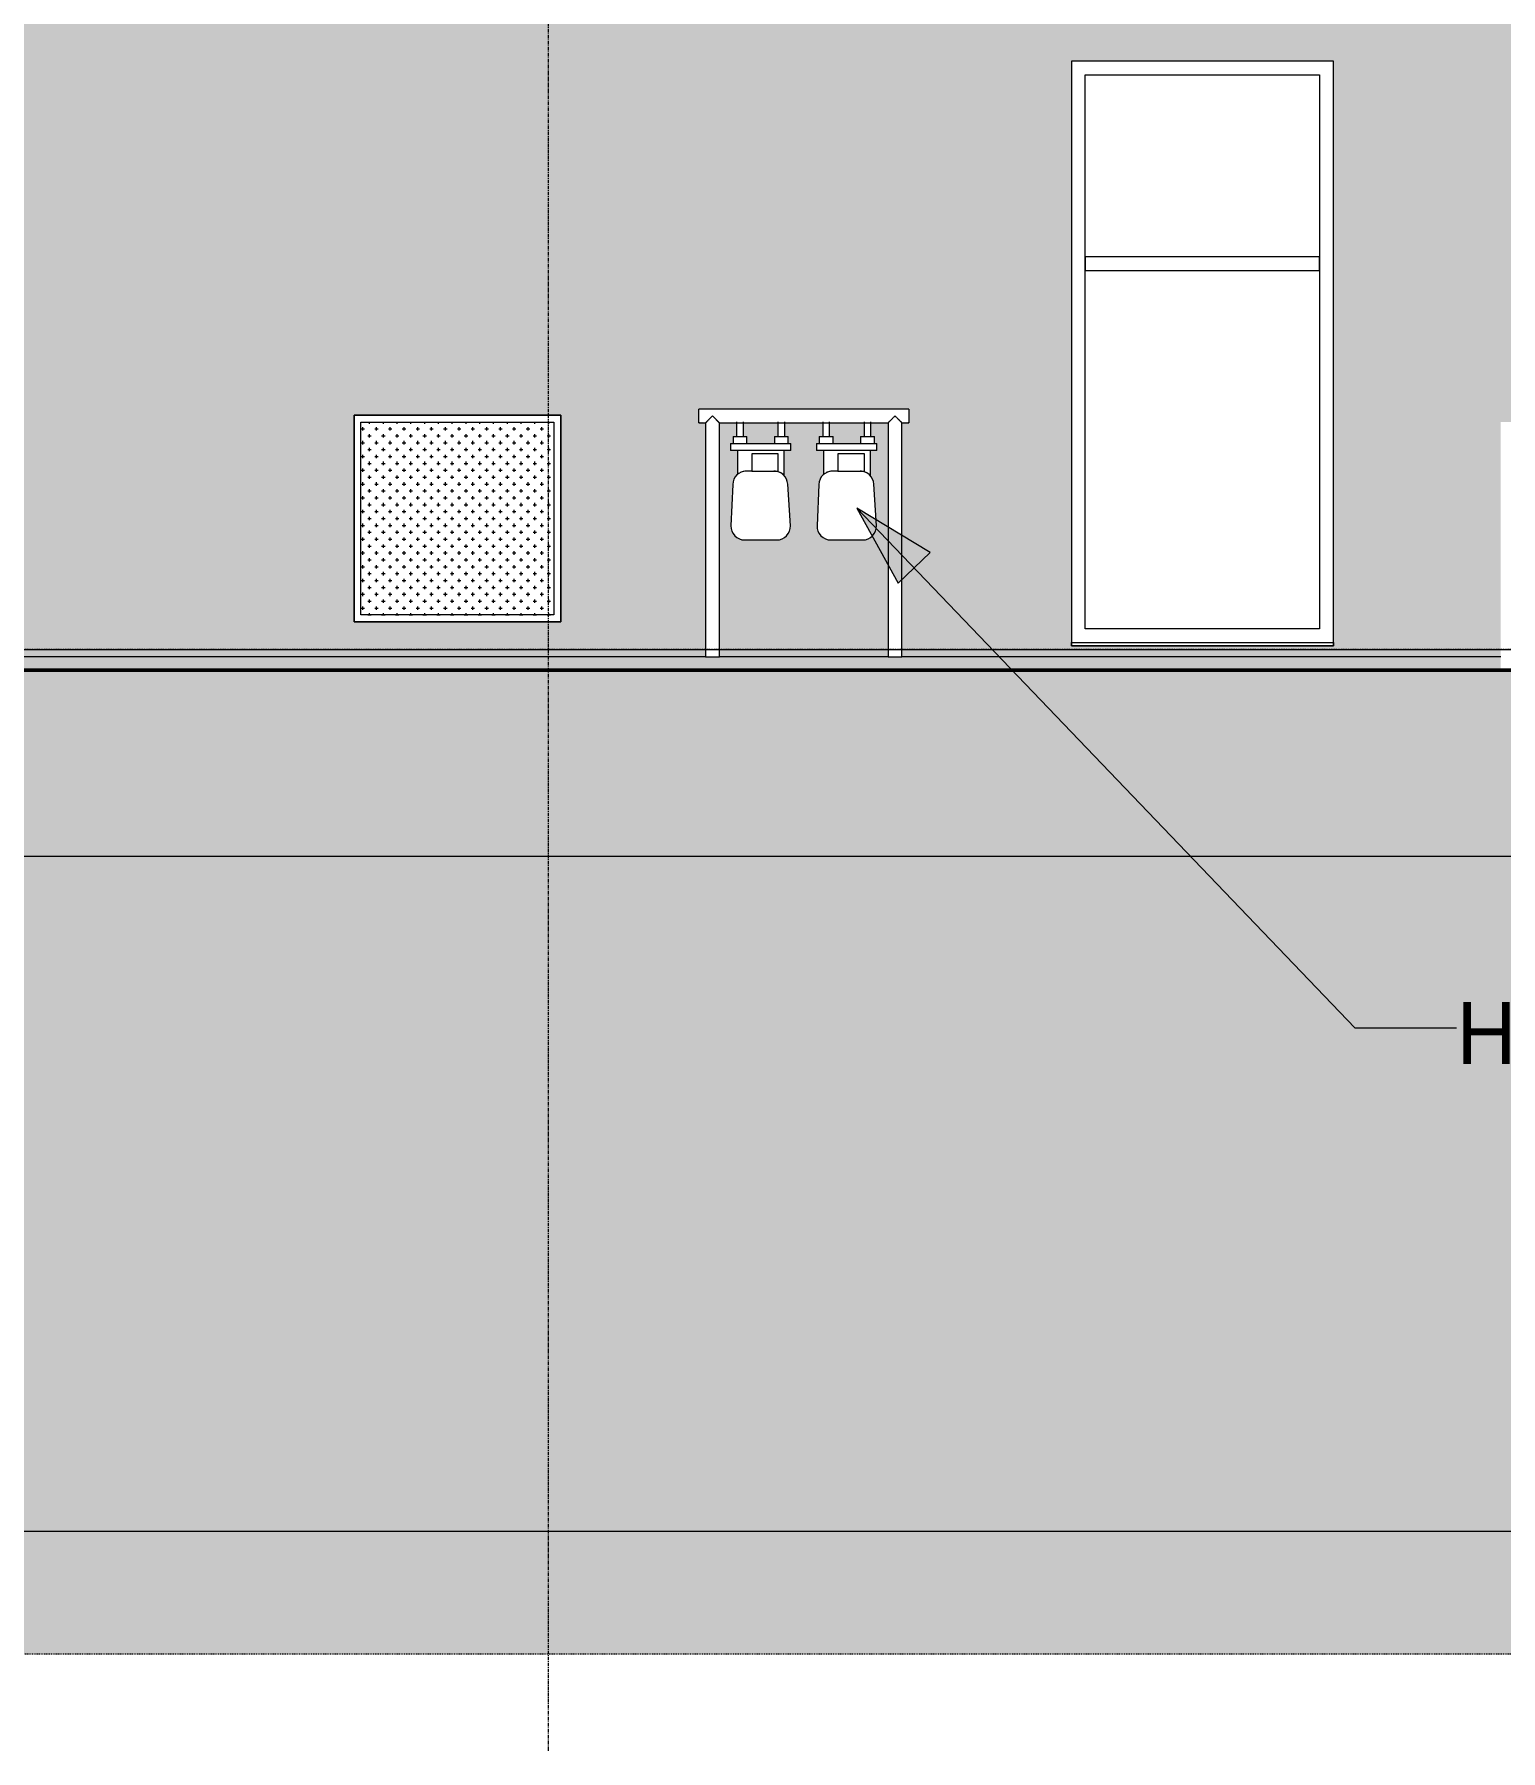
# Model space of a CAD drawing. Header units: inches. Extents: x -4169 to 1631, y -238 to 585.
# Drawn here: x -3555.9 to -3343.1, y -159.8 to 89.3 of the extents above; entities that cross this region are included whole.
import ezdxf

# ---------------------------------------------------------------- set-up
doc = ezdxf.new("R2010")
doc.units = ezdxf.units.IN
doc.header["$MEASUREMENT"] = 0
doc.linetypes.add('Aligning Line 1_8_', pattern=[0.25, 0.125, -0.125])
doc.linetypes.add('Grid Line 1_2_', pattern=[0.875, 0.5, -0.125, 0.125, -0.125])
for name, color, linetype, lineweight in [('0-1', 7, 'Continuous', 5), ('A-FLOR-LEVL-1', 51, 'Grid Line 1_2_', 9), ('A-FLOR-PATT-1', 8, 'Continuous', 9), ('A-GENM', 5, 'Continuous', 9), ('A-GLAZ', 151, 'Continuous', 13), ('A-GLAZ-1', 151, 'Continuous', 9), ('A-WALL', 113, 'Continuous', 13), ('A-WALL-PATT-1', 111, 'Continuous', 9), ('C-TOPO', 7, 'Continuous', 9), ('C-TOPO-1', 250, 'Continuous', 50), ('G-ANNO-SYMB', 111, 'Aligning Line 1_8_', 9), ('G-ANNO-SYMB-2', 147, 'Aligning Line 1_8_', 9), ('G-ANNO-TEXT', 231, 'Continuous', 9), ('Q-SPCQ', 91, 'Continuous', 9), ('S-GRID-1', 1, 'Grid Line 1_2_', 9)]:
    doc.layers.add(name, color=color, linetype=linetype, lineweight=lineweight)
doc.styles.add('Century Gothic', font='ufonts.com_century-gothic.ttf', dxfattribs={"height": 9})

# ---------------------------------------------------------------- blocks, each defined once
blk = doc.blocks.new('CTR - 2nd Phase_rvt-1-BUILDING ELEVATION - WEST')
at = {"layer": 'A-FLOR-LEVL-1'}
for p, q in [((-4168.71, 0), (-1814.21, 0)), ((-4168.71, -30), (-1814.21, -30)), ((-4168.71, -128), (-1814.21, -128))]:
    blk.add_line(p, q, dxfattribs=at)
blk = doc.blocks.new('CTR  - Topography_rvt-1-BUILDING ELEVATION - WEST')
at = {"layer": 'C-TOPO'}
h = blk.add_hatch(dxfattribs=at)
h.set_pattern_fill('FP_6', color=256, style=0, pattern_type=2)
h.set_pattern_definition([(0, (-2936.56, 0), (24, 24), [24, -24]), (0, (-2936.56, 9), (24, 24), [24, -24]), (0, (-2936.56, 18), (24, 24), [24, -24]), (90, (-2933.56, 21), (-24, 24), [24, -24]), (90, (-2924.56, 21), (-24, 24), [24, -24]), (90, (-2915.56, 21), (-24, 24), [24, -24])])
h.paths.add_polyline_path([(-2622.53, -145.85), (-1910.9, -145.85), (-1910.9, -1.03), (-1969.99, -1.08), (-2012.2, -0.84), (-2067.07, -0.88), (-2097.03, -1.51), (-2586.24, -2.92), (-2636.89, -2.93), (-2653.78, -3), (-3639.93, -3), (-3847.12, -22.5), (-3898.72, -18.12), (-3984.99, -4.1), (-3984.99, -145.85), (-2634.34, -145.85)], flags=0)
at = {"layer": 'A-FLOR-LEVL-1'}
for p, q in [((-4168.71, 0), (-1814.21, 0)), ((-4168.71, -128), (-1814.21, -128))]:
    blk.add_line(p, q, dxfattribs=at)
at = {"layer": 'C-TOPO'}
for p, q in [((-3552.18, -3), (-3588.12, -3)), ((-3552.18, -3), (-3512.5, -3)), ((-3488.86, -3), (-3512.5, -3)), ((-2835.44, -3), (-3488.86, -3))]:
    blk.add_line(p, q, dxfattribs=at)
at = {"layer": 'C-TOPO-1'}
for p, q in [((-3588.12, -3), (-3552.18, -3)), ((-3552.18, -3), (-3512.5, -3)), ((-3512.5, -3), (-3488.86, -3)), ((-3488.86, -3), (-2835.44, -3))]:
    blk.add_line(p, q, dxfattribs=at)
at = {"layer": 'G-ANNO-SYMB-2'}
blk.add_line((-1910.9, 0), (-4072, 0), dxfattribs=at)
blk = doc.blocks.new('CTR - 1st Phase - Common Walls_rvt-1-BUILDING ELEVATION - WEST')
at = {"layer": 'A-FLOR-LEVL-1'}
for p, q in [((-4168.71, 0), (-1814.21, 0)), ((-4168.71, -30), (-1814.21, -30)), ((-4168.71, -128), (-1814.21, -128))]:
    blk.add_line(p, q, dxfattribs=at)
at = {"layer": 'G-ANNO-SYMB-2'}
blk.add_line((-1910.9, 0), (-4072, 0), dxfattribs=at)
blk = doc.blocks.new('_THE_ WINDOW _ DOOR - Window - 1st Floor-2113384-BUILDING ELEVATION - WEST')
at = {"layer": 'A-GLAZ'}
for p, q in [((-3405.42, 85.37), (-3405.42, 1)), ((-3367.4, 85.37), (-3405.42, 85.37)), ((-3367.4, 1), (-3367.4, 85.37)), ((-3403.42, 83.37), (-3369.4, 83.37)), ((-3403.42, 3), (-3403.42, 83.37)), ((-3369.4, 83.37), (-3369.4, 3)), ((-3369.4, 57), (-3403.42, 57)), ((-3403.42, 57), (-3403.42, 55)), ((-3403.42, 55), (-3369.4, 55)), ((-3369.4, 55), (-3369.4, 57)), ((-3369.4, 3), (-3403.42, 3)), ((-3405.42, 1), (-3367.4, 1)), ((-3405.42, 1), (-3405.42, 0.5)), ((-3405.42, 0.5), (-3367.4, 0.5)), ((-3367.4, 0.5), (-3367.4, 1))]:
    blk.add_line(p, q, dxfattribs=at)
blk = doc.blocks.new('089100 - Louvers - Magic-Pak - 089100 - Louvers - Magic-Pak-V8-BUILDING ELEVATION - WEST')
at = {"layer": 'A-GLAZ-1'}
h = blk.add_hatch(dxfattribs=at)
h.set_pattern_fill('FP_27', color=256, style=0, pattern_type=2)
h.set_pattern_definition([(0, (-3494.536, 0), (1, 1), [0.5, -1.5]), (90, (-3494.286, -0.25), (-1, 1), [0.5, -1.5])])
h.paths.add_polyline_path([(-3480.54, 5), (-3480.54, 33), (-3508.54, 33), (-3508.54, 5)], flags=0)
at = {"layer": 'A-GLAZ'}
for p, q in [((-3509.54, 34), (-3509.54, 4)), ((-3479.54, 34), (-3509.54, 34)), ((-3508.54, 33), (-3480.54, 33)), ((-3508.54, 5), (-3508.54, 33)), ((-3480.54, 33), (-3480.54, 5)), ((-3479.54, 4), (-3479.54, 34)), ((-3480.54, 5), (-3508.54, 5)), ((-3509.54, 4), (-3479.54, 4))]:
    blk.add_line(p, q, dxfattribs=at)
blk = doc.blocks.new('gas_meter_manifold_5854 - Plumbing Gas Meter 3d Manifolded-2102305-BUILDING ELEVATION - WEST')
at = {"layer": 'A-GENM'}
for p, q in [((-3429.02, 34.88), (-3459.52, 34.88)), ((-3459.52, 32.88), (-3459.52, 34.88)), ((-3429.02, 34.88), (-3429.02, 32.88)), ((-3459.52, 32.96), (-3459.52, 32.88)), ((-3459.52, 32.88), (-3458.52, 32.88)), ((-3458.52, 32.88), (-3458.52, -1.12)), ((-3456.52, 32.88), (-3432.02, 32.88)), ((-3456.52, -1.12), (-3456.52, 32.88)), ((-3432.02, 32.88), (-3432.02, -1.12)), ((-3430.02, -1.12), (-3430.02, 32.88)), ((-3430.02, 32.88), (-3429.02, 32.88)), ((-3429.02, 32.93), (-3429.02, 32.99)), ((-3429.02, 32.88), (-3429.02, 32.92)), ((-3456.52, -1.12), (-3458.52, -1.12)), ((-3430.02, -1.12), (-3432.02, -1.12))]:
    blk.add_line(p, q, dxfattribs=at)
for points, knots in [([(-3458.52, 32.88), (-3458.52, 32.88), (-3458.52, 32.89), (-3458.5, 32.9), (-3458.49, 32.92), (-3458.47, 32.94), (-3458.44, 32.96), (-3458.42, 32.99), (-3458.39, 33.02), (-3458.36, 33.05), (-3458.32, 33.08), (-3458.28, 33.12), (-3458.25, 33.16), (-3458.21, 33.2), (-3458.15, 33.25), (-3458.1, 33.31), (-3458.04, 33.37), (-3457.98, 33.43), (-3457.87, 33.53), (-3457.71, 33.69), (-3457.59, 33.82), (-3457.52, 33.88)], [0, 0, 0, 0, 0.071429, 0.107143, 0.142857, 0.178571, 0.214286, 0.25, 0.285714, 0.321429, 0.357143, 0.392857, 0.428571, 0.464286, 0.5, 0.571429, 0.607143, 0.642857, 0.714286, 0.857143, 1, 1, 1, 1]), ([(-3457.52, 33.88), (-3457.46, 33.82), (-3457.33, 33.69), (-3457.17, 33.53), (-3457.06, 33.43), (-3457, 33.37), (-3456.96, 33.32), (-3456.92, 33.28), (-3456.88, 33.24), (-3456.83, 33.2), (-3456.8, 33.16), (-3456.76, 33.12), (-3456.72, 33.08), (-3456.69, 33.05), (-3456.66, 33.02), (-3456.63, 32.99), (-3456.6, 32.96), (-3456.58, 32.94), (-3456.56, 32.92), (-3456.54, 32.9), (-3456.53, 32.89), (-3456.52, 32.88), (-3456.52, 32.88)], [0, 0, 0, 0, 0.142857, 0.285714, 0.357143, 0.392857, 0.428571, 0.464286, 0.5, 0.535714, 0.571429, 0.607143, 0.642857, 0.678571, 0.714286, 0.75, 0.785714, 0.821429, 0.857143, 0.892857, 0.928571, 1, 1, 1, 1]), ([(-3431.02, 33.88), (-3431.08, 33.83), (-3431.19, 33.72), (-3431.33, 33.58), (-3431.44, 33.47), (-3431.52, 33.39), (-3431.58, 33.32), (-3431.63, 33.27), (-3431.67, 33.24), (-3431.7, 33.2), (-3431.74, 33.17), (-3431.77, 33.13), (-3431.8, 33.1), (-3431.84, 33.07), (-3431.86, 33.04), (-3431.89, 33.01), (-3431.92, 32.99), (-3431.94, 32.97), (-3431.97, 32.94), (-3432, 32.91), (-3432.02, 32.89), (-3432.02, 32.88), (-3432.02, 32.88)], [0, 0, 0, 0, 0.125, 0.25, 0.3125, 0.375, 0.4375, 0.46875, 0.5, 0.53125, 0.5625, 0.59375, 0.625, 0.65625, 0.6875, 0.71875, 0.75, 0.78125, 0.8125, 0.875, 0.9375, 1, 1, 1, 1]), ([(-3430.02, 32.88), (-3430.02, 32.88), (-3430.03, 32.89), (-3430.05, 32.91), (-3430.08, 32.94), (-3430.1, 32.97), (-3430.13, 32.99), (-3430.15, 33.01), (-3430.18, 33.04), (-3430.21, 33.07), (-3430.24, 33.1), (-3430.27, 33.13), (-3430.31, 33.17), (-3430.34, 33.2), (-3430.38, 33.24), (-3430.41, 33.27), (-3430.46, 33.32), (-3430.53, 33.39), (-3430.61, 33.47), (-3430.72, 33.58), (-3430.85, 33.72), (-3430.97, 33.83), (-3431.02, 33.88)], [0, 0, 0, 0, 0.0625, 0.125, 0.1875, 0.21875, 0.25, 0.28125, 0.3125, 0.34375, 0.375, 0.40625, 0.4375, 0.46875, 0.5, 0.53125, 0.5625, 0.625, 0.6875, 0.75, 0.875, 1, 1, 1, 1])]:
    blk.add_open_spline(points, degree=3, knots=knots, dxfattribs=at)
blk = doc.blocks.new('Plumbing Gas Meter 3d single - Plumbing Gas Meter 3d single-2101173-BUILDING ELEVATION - WEST')
at = {"layer": 'Q-SPCQ'}
for p, q in [((-3454.02, 33.02), (-3454.02, 30.88)), ((-3453.02, 30.88), (-3453.02, 33.02)), ((-3448.02, 33.01), (-3448.02, 30.88)), ((-3447.02, 30.88), (-3447.02, 33.01)), ((-3454.52, 30.88), (-3454.52, 29.88)), ((-3454.52, 30.88), (-3452.52, 30.88)), ((-3452.52, 29.88), (-3452.52, 30.88)), ((-3448.52, 30.88), (-3448.52, 29.88)), ((-3448.52, 30.88), (-3446.52, 30.88)), ((-3446.52, 29.88), (-3446.52, 30.88)), ((-3454.9, 29.88), (-3454.9, 28.88)), ((-3454.9, 29.88), (-3453.9, 29.88)), ((-3453.9, 28.88), (-3454.9, 28.88)), ((-3453.9, 29.88), (-3447.15, 29.88)), ((-3447.15, 28.88), (-3453.9, 28.88)), ((-3453.9, 28.88), (-3453.9, 25.39)), ((-3447.97, 28.38), (-3451.82, 28.38)), ((-3451.82, 28.38), (-3451.82, 25.88)), ((-3447.97, 25.88), (-3447.97, 28.38)), ((-3447.15, 29.88), (-3446.15, 29.88)), ((-3446.15, 28.88), (-3447.15, 28.88)), ((-3447.15, 28.88), (-3447.15, 25.26)), ((-3446.15, 28.88), (-3446.15, 29.88)), ((-3451.82, 25.88), (-3452.58, 25.88)), ((-3451.82, 25.88), (-3447.97, 25.88)), ((-3454.58, 23.94), (-3454.84, 17.94)), ((-3446.21, 17.94), (-3446.6, 23.97)), ((-3452.84, 15.88), (-3448.2, 15.88))]:
    blk.add_line(p, q, dxfattribs=at)
for centre, start, end in [((-3452.58, 23.88), 90, 178.3477), ((-3452.58, 23.88), 124.1552, 131.229), ((-3452.58, 23.88), 108.9751, 117.486), ((-3452.58, 23.88), 90, 103.743), ((-3448.6, 23.88), 2.4974, 90), ((-3448.6, 23.88), 76.6694, 90), ((-3448.6, 23.88), 63.1696, 72.5314), ((-3448.6, 23.88), 49.538, 58.5534), ((-3452.84, 17.88), 178.3477, 270), ((-3448.2, 17.88), 270, 1.6523)]:
    blk.add_arc(centre, 2, start, end, dxfattribs=at)
blk = doc.blocks.new('Plumbing Gas Meter 3d single - Plumbing Gas Meter 3d single-V14-BUILDING ELEVATION - WEST')
at = {"layer": 'Q-SPCQ'}
for p, q in [((-3441.52, 33.01), (-3441.52, 30.88)), ((-3440.52, 30.88), (-3440.52, 33.01)), ((-3435.52, 33.01), (-3435.52, 30.88)), ((-3434.52, 30.88), (-3434.52, 33.01)), ((-3442.02, 30.88), (-3442.02, 29.88)), ((-3442.02, 30.88), (-3440.02, 30.88)), ((-3440.02, 29.88), (-3440.02, 30.88)), ((-3436.02, 30.88), (-3436.02, 29.88)), ((-3436.02, 30.88), (-3434.02, 30.88)), ((-3434.02, 29.88), (-3434.02, 30.88)), ((-3442.4, 29.88), (-3442.4, 28.88)), ((-3442.4, 29.88), (-3441.4, 29.88)), ((-3441.4, 28.88), (-3442.4, 28.88)), ((-3441.4, 29.88), (-3434.65, 29.88)), ((-3434.65, 28.88), (-3441.4, 28.88)), ((-3441.4, 28.88), (-3441.4, 25.39)), ((-3435.47, 28.38), (-3439.32, 28.38)), ((-3439.32, 28.38), (-3439.32, 25.88)), ((-3435.47, 25.88), (-3435.47, 28.38)), ((-3434.65, 29.88), (-3433.65, 29.88)), ((-3433.65, 28.88), (-3434.65, 28.88)), ((-3434.65, 28.88), (-3434.65, 25.26)), ((-3433.65, 28.88), (-3433.65, 29.88)), ((-3439.32, 25.88), (-3440.08, 25.88)), ((-3439.32, 25.88), (-3435.47, 25.88)), ((-3442.08, 23.94), (-3442.34, 17.94)), ((-3433.71, 17.94), (-3434.1, 23.97)), ((-3440.34, 15.88), (-3435.71, 15.88))]:
    blk.add_line(p, q, dxfattribs=at)
for centre, start, end in [((-3440.08, 23.88), 90, 178.3477), ((-3440.08, 23.88), 124.1552, 131.229), ((-3440.08, 23.88), 108.9751, 117.486), ((-3440.08, 23.88), 90, 103.743), ((-3436.1, 23.88), 2.4974, 90), ((-3436.1, 23.88), 76.6694, 90), ((-3436.1, 23.88), 63.1696, 72.5314), ((-3436.1, 23.88), 49.1312, 58.5534), ((-3440.34, 17.88), 178.3477, 270), ((-3435.71, 17.88), 270, 1.6523)]:
    blk.add_arc(centre, 2, start, end, dxfattribs=at)

msp = doc.modelspace()

# ---------------------------------------------------------------- hatches: boundary and pattern name
at = {"layer": 'A-FLOR-PATT-1'}
h = msp.add_hatch(dxfattribs=at)
h.set_pattern_fill('FP_7', color=256, style=0, pattern_type=2)
h.set_pattern_definition([(0, (-2936.56, -5.256), (15.36, 0.064), [1.267, -10.253, 1.267, -10.253, -61.44]), (0, (-2936.56, -5.256), (15.36, 0.064), [-23.04, 1.267, -21.773, 1.267, -10.253, -26.88]), (0, (-2936.56, -5.256), (15.36, 0.064), [-57.6, 1.267, -6.413, 1.267, -17.933]), (178.352, (-2930.8, -5.224), (-11.005128777, 0.188575161), [0.634, -5.129, 0.634, -5.129, -30.733]), (178.352, (-2930.8, -5.224), (-11.005128777, 0.188575161), [-11.525, 0.634, -10.891, 0.634, -5.129, -13.446]), (178.352, (-2930.8, -5.224), (-11.005128777, 0.188575161), [-28.812, 0.634, -3.208, 0.634, -8.97]), (181.648, (-2928.88, -5.096), (-4.354515425, -0.253336558), [0.634, -5.129, 0.634, -5.129, -30.733]), (181.648, (-2928.88, -5.096), (-4.354515425, -0.253336558), [-11.525, 0.634, -10.891, 0.634, -5.129, -13.446]), (181.648, (-2928.88, -5.096), (-4.354515425, -0.253336558), [-28.812, 0.634, -3.208, 0.634, -8.97])])
h.paths.add_polyline_path([(-3413.5391, -3), (-2945.1237, -3), (-2945.1237, -2.8617), (-2952.3516, -2.8617), (-2952.3516, -2.973), (-2960.3516, -2.973), (-2960.3516, -2.8617), (-3137.1237, -2.8617), (-3137.1237, -1.9402), (-3329.1237, -1.9402), (-3329.1237, -1.0249), (-3335.1171, -1.0249), (-3335.1171, -2.973), (-3343.1171, -2.973), (-3343.1171, -1.0249), (-3430.0225, -1.0249), (-3430.0566, -1.1163), (-3432.0225, -1.1163), (-3432.0225, -1.0249), (-3456.5213, -1.0249), (-3456.5575, -1.1163), (-3458.5213, -1.1163), (-3458.5213, -1.0249), (-3829.3237, -1.0249), (-3829.3237, -1.6566), (-3830.9313, -1.6566), (-3830.801, -3), (-3625.8589, -3), (-3628.5466, -2.9169), (-3628.4901, -2.5581), (-3606.6796, -2.7846), (-3582.3753, -3), (-3430.4227, -3)], flags=0)
h.paths.add_polyline_path([(-2945.1237, -3), (-2695.5237, -3), (-2695.5238, -1.9402), (-2702.5039, -1.9402), (-2702.5039, -2.973), (-2710.5039, -2.973), (-2710.5039, -1.9402), (-2945.1237, -1.9402)], flags=0)
h.paths.add_polyline_path([(-2687.7651, -3), (-2618.7237, -2.7234), (-2618.7237, -1.0249), (-2695.5237, -1.0249), (-2695.5237, -3), (-2694.9244, -3)], flags=0)
h.paths.add_polyline_path([(-2465.1237, -2.2663), (-2369.1237, -1.9402), (-2369.1237, -1), (-2465.1237, -1), (-2465.1237, -1.5114)], flags=0)
at = {"layer": 'A-WALL-PATT-1'}
h = msp.add_hatch(dxfattribs=at)
h.set_pattern_fill('FP_9', color=256, style=0, pattern_type=2)
h.set_pattern_definition([(0, (-3826.511, -29.2), (0, 4), []), (90, (-3826.511, -29.2), (-8, 8), [4, -28]), (90, (-3810.511, -25.2), (-8, 8), [4, -28])])
h.paths.add_polyline_path([(-2678.035, -1.0249), (-2642.2362, -1.0249), (-2642.2362, 0), (-2695.5237, 0.0356), (-2695.5237, 2), (-2689.6245, 2), (-2689.6245, 88), (-2649.6245, 88), (-2649.6245, 2), (-2642.2362, 2), (-2642.2362, 109.75), (-2936.9362, 109.75), (-2936.9362, 2), (-2887.5237, 2), (-2887.5237, 0), (-2936.9362, 0), (-2936.9362, -0.75), (-2710.5039, -0.7201), (-2710.5039, 4), (-2738.6245, 4), (-2738.6245, 34), (-2708.6245, 34), (-2708.6245, 33.027), (-2702.5039, 33.027), (-2702.5039, -0.75), (-2695.5237, -0.787), (-2695.5237, -1.0249), (-2687.5432, -1.0249)], flags=0)
h.paths.add_polyline_path([(-3456.5213, -1.0249), (-3432.0225, -1.0249), (-3432.0225, 32.8837), (-3434.5225, 32.8733), (-3434.5225, 30.8837), (-3434.0225, 30.8837), (-3434.0225, 29.8837), (-3433.6475, 29.8837), (-3433.6816, 28.8837), (-3434.6475, 28.8837), (-3434.6475, 25.244), (-3434.3965, 24.9336), (-3434.187, 24.4711), (-3434.0988, 23.9413), (-3433.7069, 17.9413), (-3433.7458, 17.487), (-3433.8866, 17.0532), (-3434.122, 16.6626), (-3434.4398, 16.3355), (-3434.8234, 16.089), (-3435.253, 15.9357), (-3435.706, 15.8837), (-3440.339, 15.8837), (-3440.7921, 15.9357), (-3441.2216, 16.089), (-3441.6052, 16.3355), (-3441.923, 16.6626), (-3442.1781, 17.1137), (-3442.2992, 17.487), (-3442.3382, 17.9413), (-3442.0739, 23.9708), (-3441.9982, 24.4476), (-3441.7919, 24.9168), (-3441.3799, 25.3878), (-3441.3975, 25.3878), (-3441.3975, 28.8837), (-3442.3975, 28.8837), (-3442.3634, 29.8837), (-3442.0225, 29.8837), (-3441.9884, 30.8837), (-3441.5225, 30.8837), (-3441.5225, 32.8837), (-3447.0213, 32.8733), (-3447.0213, 30.8837), (-3446.5213, 30.8837), (-3446.5213, 29.8837), (-3446.1463, 29.8837), (-3446.1803, 28.8837), (-3447.1463, 28.8837), (-3447.1463, 25.244), (-3446.8953, 24.9336), (-3446.6858, 24.4711), (-3446.5975, 23.9413), (-3446.2056, 17.9413), (-3446.2445, 17.487), (-3446.3854, 17.0532), (-3446.6208, 16.6626), (-3446.9386, 16.3355), (-3447.3222, 16.089), (-3447.7517, 15.9357), (-3448.2048, 15.8837), (-3452.8377, 15.8837), (-3453.2908, 15.9357), (-3453.7203, 16.089), (-3454.1039, 16.3355), (-3454.4217, 16.6626), (-3454.6572, 17.0532), (-3454.798, 17.487), (-3454.8369, 17.9413), (-3454.5726, 23.9708), (-3454.497, 24.4476), (-3454.2906, 24.9168), (-3453.8787, 25.3878), (-3453.8963, 25.3878), (-3453.8963, 28.8837), (-3454.8963, 28.8837), (-3454.8622, 29.8837), (-3454.5213, 29.8837), (-3454.4872, 30.8837), (-3454.0213, 30.8837), (-3454.0213, 32.8837), (-3456.5213, 32.8733), (-3456.5213, -0.1079)], flags=0)
h.paths.add_polyline_path([(-3464.19, -1.0249), (-3458.5213, -1.0249), (-3458.485, 32.92), (-3458.4872, 32.969), (-3459.5213, 33.0059), (-3459.5213, 34.8837), (-3429.0225, 34.8496), (-3429.0225, 33.0177), (-3430.118, 32.9792), (-3430.0505, 32.9502), (-3430.0504, 32.9116), (-3430.0225, 32.8733), (-3430.0225, -1.0249), (-3343.1171, -1.0249), (-3343.1171, 33.027), (-3335.1171, 33.027), (-3335.1171, -1.0249), (-3329.1237, -1.0249), (-3329.121, -0.75), (-3298.9112, -0.75), (-3298.9112, 0), (-3329.1237, 0), (-3329.121, 2), (-3298.9112, 2), (-3298.9112, 109.75), (-3822.1987, 109.75), (-3822.1987, -1.0249), (-3531.7245, -1.0249)], flags=0)
h.paths.add_polyline_path([(-3083.1376, -0.75), (-2960.3516, -0.75), (-2960.3516, 0), (-3139.2487, 0), (-3139.2487, 36), (-3093.6376, 36), (-3093.6376, 49.5), (-3090.8531, 61.1018), (-3106.0206, 65.2384), (-3086.6376, 75.5), (-3060.1362, 55.9997), (-3060.1362, 85.375), (-3022.1112, 85.375), (-3022.1112, 36), (-3021.7362, 36), (-3021.7362, 85.375), (-2983.7112, 85.375), (-2983.7112, 36), (-2944.9362, 36), (-2944.9362, 109.75), (-3290.9112, 109.75), (-3290.9112, 2), (-3290.5362, 2), (-3290.5362, 85.375), (-3252.5112, 85.375), (-3252.5112, 0.5), (-3271.5237, 0.5), (-3271.5237, 0), (-3290.9112, 0), (-3290.9112, -0.75), (-3083.6376, -0.75)], flags=0)
h.paths.add_polyline_path([(-2952.3516, -0.75), (-2944.9362, -0.75), (-2944.9362, 0), (-2952.3516, 0), (-2952.3516, -0.198)], flags=0)
h.paths.add_polyline_path([(-3026.6007, 0), (-3026.601, 0), (-3054.6376, 0)], flags=0)
h.paths.add_polyline_path([(-3396.6555, 0.5), (-3405.423, 0.5), (-3405.423, 85.375), (-3367.398, 85.375), (-3367.398, 0.5)], flags=0)
h.paths.add_polyline_path([(-3582.3753, 0.5), (-3597.7362, 0.5), (-3597.7362, 85.375), (-3559.7112, 85.375), (-3559.7112, 0.5), (-3565.4917, 0.5)], flags=0)
h.paths.add_polyline_path([(-3252.1362, 0.5), (-3252.1362, 85.375), (-3214.1112, 85.375), (-3214.1112, 0.5), (-3227.8192, 0.5)], flags=0)
h.paths.add_polyline_path([(-2805.7286, 0.5), (-2810.5362, 0.5), (-2810.5362, 85.375), (-2772.5112, 85.375), (-2772.5112, 0.5), (-2788.845, 0.5)], flags=0)
h.paths.add_polyline_path([(-3633.0262, 0.5), (-3636.1362, 0.5), (-3636.1362, 85.375), (-3598.1112, 85.375), (-3598.1112, 0.5), (-3599.259, 0.5)], flags=0)
h.paths.add_polyline_path([(-2810.9112, 0.5), (-2848.9362, 0.5), (-2848.9362, 85.375), (-2810.9112, 85.375), (-2810.9112, 1)], flags=0)
h.paths.add_polyline_path([(-3801.8625, 0.5), (-3808.7487, 0.5), (-3808.7487, 85.375), (-3770.7237, 85.375), (-3770.7237, 0.5)], flags=0)
h.paths.add_polyline_path([(-2849.3112, 0.5), (-2887.3362, 0.5), (-2887.3362, 85.375), (-2849.3112, 85.375), (-2849.3112, 1)], flags=0)
h.paths.add_polyline_path([(-3666.7935, 0.5), (-3674.5362, 0.5), (-3674.5362, 85.375), (-3636.5112, 85.375), (-3636.5112, 0.5)], flags=0)
h.paths.add_polyline_path([(-3479.5362, 4), (-3509.5362, 4), (-3509.5362, 34), (-3479.5362, 34), (-3479.5362, 22.3601)], flags=0)
h.paths.add_polyline_path([(-3171.3237, 4), (-3171.3237, 34), (-3141.3237, 34), (-3141.3237, 4), (-3160.2847, 4)], flags=0)
h.paths.add_polyline_path([(-3448.1378, 25.8249), (-3448.1943, 25.8426), (-3448.1943, 25.8321)], flags=0)
h.paths.add_polyline_path([(-3435.6391, 25.8249), (-3435.6956, 25.8426), (-3435.6956, 25.8321)], flags=0)
h.paths.add_polyline_path([(-3452.5213, 29.8837), (-3448.5213, 29.8837), (-3448.4872, 30.8837), (-3448.0213, 30.8837), (-3448.0213, 32.8837), (-3453.0213, 32.8733), (-3453.0213, 30.8837), (-3452.5213, 30.8837)], flags=0)
h.paths.add_polyline_path([(-3440.0225, 29.8837), (-3436.0225, 29.8837), (-3435.9884, 30.8837), (-3435.5225, 30.8837), (-3435.5225, 32.8837), (-3440.5225, 32.8733), (-3440.5225, 30.8837), (-3440.0225, 30.8837)], flags=0)
h.paths.add_polyline_path([(-3091.6376, 36), (-3060.1362, 36), (-3060.1362, 52.7245), (-3074.894, 56.7493), (-3086.0226, 74.5), (-3075.1482, 56.8187), (-3089.3967, 60.7046), (-3091.6376, 49.5), (-3091.6376, 43.3866)], flags=0)
h.paths.add_polyline_path([(-2974.5237, 63.375), (-2974.5237, 71.125), (-2974.7737, 71.125), (-2974.7737, 77.625), (-2974.5237, 77.625), (-2974.5237, 85.375), (-2972.5237, 85.375), (-2972.5237, 77.625), (-2972.2737, 77.625), (-2972.2737, 71.125), (-2972.5237, 71.125), (-2972.5237, 63.375)], flags=0)
h.paths.add_polyline_path([(-2896.5237, 63.375), (-2898.5237, 63.375), (-2898.5237, 71.125), (-2898.7737, 71.125), (-2898.7737, 77.625), (-2898.5237, 77.625), (-2898.5237, 85.375), (-2896.5237, 85.375), (-2896.5237, 77.625), (-2896.2737, 77.625), (-2896.2737, 71.125), (-2896.5237, 71.125)], flags=0)
h.paths.add_polyline_path([(-3301.7237, 63.375), (-3301.7237, 71.125), (-3301.9737, 71.125), (-3301.9737, 77.625), (-3301.7237, 77.625), (-3301.7237, 85.375), (-3299.7237, 85.375), (-3299.7237, 77.625), (-3299.4737, 77.625), (-3299.4737, 71.125), (-3299.7237, 71.125), (-3299.7237, 63.375)], flags=0)
h.paths.add_polyline_path([(-3106.2747, 65.3077), (-3128.1049, 71.2614), (-3086.6376, 75.5), (-3106.0206, 65.4397)], flags=0)
at = {"layer": 'G-ANNO-TEXT'}
msp.add_hatch(color=256, dxfattribs=at).paths.add_polyline_path([(-3436.5469, 20.5233), (-3430.5692, 9.6327), (-3425.9248, 14.0806)], flags=0)

# ---------------------------------------------------------------- linework, layer by layer
at = {"layer": 'A-FLOR-LEVL-1'}
for p, q in [((-4167.9645, 0), (-1814.9564, 0)), ((-4167.9645, -30), (-1814.9564, -30)), ((-4167.9645, -128), (-1814.9564, -128))]:
    msp.add_line(p, q, dxfattribs=at)
at = {"layer": 'A-WALL'}
for p, q in [((-3509.5362, 4), (-3509.5362, 34)), ((-3509.5362, 34), (-3479.5362, 34)), ((-3479.5362, 34), (-3479.5362, 4)), ((-3479.5362, 4), (-3509.5362, 4)), ((-3405.423, 0.5), (-3405.423, 1)), ((-3367.398, 0.5), (-3405.423, 0.5)), ((-3367.398, 1), (-3367.398, 0.5)), ((-3822.1987, -1.0249), (-3458.5213, -1.0249)), ((-3456.5213, -1.0249), (-3432.0224, -1.0249)), ((-3430.0226, -1.0249), (-3343.1171, -1.0249))]:
    msp.add_line(p, q, dxfattribs=at)
at = {"layer": 'G-ANNO-SYMB'}
for p, q in [((-1910.8965, 0), (-4072.0005, 0)), ((-1910.8965, -145.8387), (-4072.0005, -145.8387))]:
    msp.add_line(p, q, dxfattribs=at)
at = {"layer": 'G-ANNO-TEXT'}
for p, q in [((-3436.5469, 20.5233), (-3430.5692, 9.6327)), ((-3425.9248, 14.0806), (-3436.5469, 20.5233)), ((-3436.5469, 20.5233), (-3364.2957, -54.9212)), ((-3430.5692, 9.6327), (-3425.9248, 14.0806)), ((-3364.2957, -54.9212), (-3349.5261, -54.9212))]:
    msp.add_line(p, q, dxfattribs=at)
at = {"layer": 'S-GRID-1'}
msp.add_line((-3481.3237, -159.8356), (-3481.3237, 470.5), dxfattribs=at)

# ---------------------------------------------------------------- block references
at = {"layer": '0-1'}
for name in ['CTR - 2nd Phase_rvt-1-BUILDING ELEVATION - WEST', 'CTR - 1st Phase - Common Walls_rvt-1-BUILDING ELEVATION - WEST', 'CTR  - Topography_rvt-1-BUILDING ELEVATION - WEST']:
    msp.add_blockref(name, (0, 0), dxfattribs=at)
at = {"layer": 'A-GENM'}
msp.add_blockref('gas_meter_manifold_5854 - Plumbing Gas Meter 3d Manifolded-2102305-BUILDING ELEVATION - WEST', (0, 0), dxfattribs=at)
at = {"layer": 'A-GLAZ'}
for name in ['_THE_ WINDOW _ DOOR - Window - 1st Floor-2113384-BUILDING ELEVATION - WEST', '089100 - Louvers - Magic-Pak - 089100 - Louvers - Magic-Pak-V8-BUILDING ELEVATION - WEST']:
    msp.add_blockref(name, (0, 0), dxfattribs=at)
at = {"layer": 'Q-SPCQ'}
for name in ['Plumbing Gas Meter 3d single - Plumbing Gas Meter 3d single-2101173-BUILDING ELEVATION - WEST', 'Plumbing Gas Meter 3d single - Plumbing Gas Meter 3d single-V14-BUILDING ELEVATION - WEST']:
    msp.add_blockref(name, (0, 0), dxfattribs=at)

# ---------------------------------------------------------------- texts
at = {"layer": 'G-ANNO-TEXT', "insert": (-3349.5261, -51.1732), "char_height": 9, "width": 138.168, "attachment_point": 1, "style": 'Century Gothic'}
msp.add_mtext('HOUSE GAS METER', dxfattribs=at)

doc.saveas('drawing.dxf')
